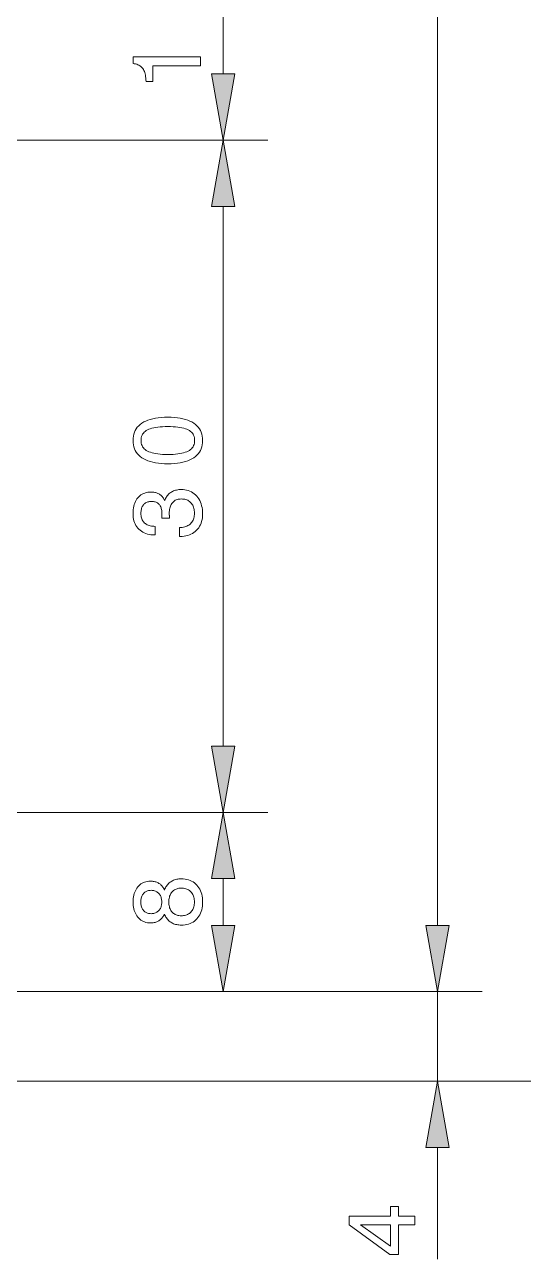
# Model space of a CAD drawing. Extents: x 0 to 297, y 0 to 546.
# Drawn here: x 205.2 to 227.5, y 127 to 182.1 of the extents above; entities that cross this region are included whole.
import ezdxf

# ---------------------------------------------------------------- set-up
doc = ezdxf.new("R2010")
doc.units = 0

msp = doc.modelspace()

# ---------------------------------------------------------------- linework, layer by layer
at = {"color": 7, "lineweight": 13}
for p, q in [((223.634, 141.924), (223.634, 361.015)), ((177.087, 176.97), (216.066, 176.97)), ((177.087, 176.97), (216.066, 176.97)), ((214.066, 149.924), (214.066, 174.015)), ((179.787, 146.97), (216.066, 146.97)), ((179.787, 146.97), (216.066, 146.97)), ((178.537, 138.97), (216.066, 138.97)), ((178.537, 138.97), (225.634, 138.97)), ((178.537, 138.97), (225.634, 138.97)), ((173.245, 134.97), (225.634, 134.97)), ((173.245, 134.97), (235.325, 134.97))]:
    msp.add_line(p, q, dxfattribs=at)
at = {"color": 7, "lineweight": 13, "ltscale": 0.102279}
msp.add_line((214.066, 179.924), (214.066, 184.015), dxfattribs=at)
at = {"color": 7, "lineweight": 13, "ltscale": 0.052279}
msp.add_line((214.066, 141.924), (214.066, 144.015), dxfattribs=at)
at = {"color": 7, "lineweight": 13, "ltscale": 0.051139}
msp.add_line((223.634, 141.924), (223.634, 143.97), dxfattribs=at)
at = {"color": 7, "lineweight": 13, "ltscale": 0.1}
msp.add_line((223.634, 134.97), (223.634, 138.97), dxfattribs=at)
at = {"color": 7, "lineweight": 13, "ltscale": 0.124811}
msp.add_line((223.634, 127.023), (223.634, 132.015), dxfattribs=at)
at = {"color": 7, "lineweight": 13}
for points in [[(213.066, 180.293), (210.933, 180.293), (210.933, 179.593), (210.627, 179.593), (210.625, 179.668), (210.619, 179.739), (210.612, 179.807), (210.601, 179.87), (210.588, 179.929), (210.573, 179.985), (210.555, 180.036), (210.534, 180.083), (210.511, 180.127), (210.485, 180.166), (210.456, 180.202), (210.424, 180.235), (210.388, 180.266), (210.35, 180.293), (210.307, 180.317), (210.262, 180.338), (210.213, 180.356), (210.161, 180.371), (210.106, 180.383), (210.047, 180.392), (210.047, 180.685), (213.066, 180.685)], [(213.545, 179.924), (214.066, 176.97), (214.587, 179.924)], [(214.587, 174.015), (214.066, 176.97), (213.545, 174.015)], [(211.603, 162.528), (211.455, 162.53), (211.313, 162.538), (211.179, 162.552), (211.053, 162.57), (210.933, 162.594), (210.821, 162.623), (210.716, 162.658), (210.618, 162.698), (210.528, 162.743), (210.445, 162.793), (210.369, 162.849), (210.302, 162.909), (210.242, 162.974), (210.19, 163.045), (210.147, 163.12), (210.111, 163.199), (210.083, 163.284), (210.063, 163.373), (210.051, 163.468), (210.047, 163.567), (210.051, 163.667), (210.063, 163.762), (210.083, 163.852), (210.11, 163.937), (210.146, 164.017), (210.189, 164.092), (210.24, 164.162), (210.3, 164.227), (210.367, 164.287), (210.442, 164.342), (210.524, 164.392), (210.614, 164.436), (210.712, 164.476), (210.817, 164.51), (210.929, 164.539), (211.049, 164.562), (211.176, 164.581), (211.311, 164.594), (211.453, 164.602), (211.603, 164.604), (211.753, 164.602), (211.894, 164.594), (212.029, 164.581), (212.156, 164.562), (212.275, 164.539), (212.387, 164.51), (212.492, 164.476), (212.589, 164.436), (212.678, 164.392), (212.761, 164.342), (212.835, 164.287), (212.902, 164.227), (212.961, 164.162), (213.012, 164.092), (213.055, 164.017), (213.09, 163.937), (213.117, 163.852), (213.137, 163.762), (213.149, 163.667), (213.153, 163.567), (213.149, 163.468), (213.137, 163.373), (213.117, 163.284), (213.09, 163.199), (213.054, 163.12), (213.011, 163.045), (212.96, 162.974), (212.9, 162.909), (212.833, 162.849), (212.758, 162.793), (212.676, 162.743), (212.586, 162.698), (212.489, 162.658), (212.384, 162.623), (212.273, 162.594), (212.153, 162.57), (212.027, 162.552), (211.893, 162.538), (211.752, 162.53)], [(211.603, 162.941), (211.724, 162.942), (211.838, 162.947), (211.945, 162.954), (212.046, 162.965), (212.14, 162.979), (212.227, 162.995), (212.308, 163.015), (212.382, 163.038), (212.45, 163.064), (212.511, 163.093), (212.565, 163.125), (212.614, 163.16), (212.658, 163.199), (212.695, 163.241), (212.727, 163.287), (212.753, 163.336), (212.773, 163.389), (212.787, 163.445), (212.796, 163.504), (212.799, 163.567), (212.796, 163.63), (212.787, 163.69), (212.773, 163.746), (212.753, 163.799), (212.727, 163.848), (212.696, 163.893), (212.659, 163.935), (212.616, 163.974), (212.568, 164.009), (212.514, 164.04), (212.454, 164.069), (212.386, 164.094), (212.312, 164.116), (212.232, 164.135), (212.144, 164.152), (212.049, 164.165), (211.948, 164.176), (211.84, 164.183), (211.725, 164.187), (211.603, 164.189), (211.481, 164.187), (211.366, 164.183), (211.257, 164.176), (211.156, 164.165), (211.061, 164.152), (210.973, 164.135), (210.892, 164.116), (210.818, 164.094), (210.751, 164.069), (210.69, 164.04), (210.636, 164.009), (210.588, 163.974), (210.545, 163.935), (210.508, 163.893), (210.477, 163.848), (210.451, 163.799), (210.431, 163.746), (210.417, 163.69), (210.409, 163.63), (210.406, 163.567), (210.409, 163.504), (210.417, 163.445), (210.432, 163.389), (210.452, 163.336), (210.478, 163.287), (210.509, 163.241), (210.547, 163.199), (210.59, 163.16), (210.639, 163.125), (210.693, 163.093), (210.754, 163.064), (210.822, 163.038), (210.896, 163.015), (210.977, 162.995), (211.065, 162.979), (211.159, 162.965), (211.26, 162.954), (211.368, 162.947), (211.482, 162.942)], [(212.126, 159.281), (212.126, 159.679), (212.188, 159.682), (212.247, 159.688), (212.303, 159.698), (212.356, 159.71), (212.407, 159.726), (212.454, 159.745), (212.499, 159.767), (212.541, 159.793), (212.58, 159.821), (212.616, 159.853), (212.649, 159.888), (212.679, 159.926), (212.705, 159.966), (212.727, 160.009), (212.747, 160.054), (212.762, 160.103), (212.774, 160.154), (212.783, 160.207), (212.788, 160.263), (212.79, 160.322), (212.789, 160.38), (212.784, 160.435), (212.776, 160.488), (212.765, 160.538), (212.751, 160.586), (212.733, 160.631), (212.713, 160.674), (212.689, 160.714), (212.662, 160.752), (212.632, 160.787), (212.599, 160.82), (212.564, 160.848), (212.526, 160.874), (212.487, 160.896), (212.444, 160.915), (212.4, 160.93), (212.353, 160.942), (212.303, 160.95), (212.252, 160.955), (212.198, 160.957), (212.149, 160.955), (212.102, 160.95), (212.057, 160.942), (212.015, 160.93), (211.974, 160.915), (211.936, 160.897), (211.901, 160.875), (211.867, 160.85), (211.836, 160.821), (211.807, 160.789), (211.78, 160.755), (211.756, 160.717), (211.735, 160.677), (211.717, 160.634), (211.701, 160.588), (211.689, 160.539), (211.679, 160.488), (211.672, 160.434), (211.668, 160.378), (211.666, 160.318), (211.666, 160.31), (211.667, 160.301), (211.667, 160.293), (211.667, 160.284), (211.667, 160.275), (211.667, 160.266), (211.667, 160.257), (211.668, 160.248), (211.668, 160.239), (211.669, 160.23), (211.669, 160.22), (211.669, 160.21), (211.67, 160.199), (211.671, 160.188), (211.671, 160.176), (211.672, 160.163), (211.673, 160.15), (211.673, 160.137), (211.674, 160.122), (211.675, 160.107), (211.335, 160.107), (211.336, 160.117), (211.336, 160.126), (211.337, 160.135), (211.337, 160.144), (211.337, 160.153), (211.338, 160.162), (211.338, 160.17), (211.338, 160.179), (211.338, 160.187), (211.339, 160.196), (211.339, 160.204), (211.339, 160.213), (211.339, 160.221), (211.339, 160.229), (211.339, 160.237), (211.339, 160.244), (211.34, 160.252), (211.34, 160.259), (211.34, 160.267), (211.34, 160.274), (211.339, 160.331), (211.335, 160.384), (211.329, 160.435), (211.321, 160.483), (211.311, 160.527), (211.298, 160.569), (211.283, 160.607), (211.266, 160.643), (211.247, 160.676), (211.225, 160.705), (211.201, 160.732), (211.174, 160.756), (211.145, 160.777), (211.113, 160.795), (211.08, 160.81), (211.043, 160.823), (211.004, 160.833), (210.963, 160.84), (210.92, 160.844), (210.874, 160.845), (210.829, 160.844), (210.787, 160.84), (210.747, 160.833), (210.708, 160.824), (210.672, 160.811), (210.638, 160.796), (210.607, 160.779), (210.577, 160.758), (210.549, 160.735), (210.524, 160.709), (210.501, 160.681), (210.48, 160.65), (210.461, 160.617), (210.446, 160.581), (210.432, 160.544), (210.421, 160.503), (210.412, 160.461), (210.406, 160.415), (210.403, 160.368), (210.401, 160.318), (210.403, 160.262), (210.408, 160.209), (210.416, 160.159), (210.427, 160.111), (210.442, 160.066), (210.46, 160.024), (210.481, 159.984), (210.505, 159.948), (210.533, 159.914), (210.564, 159.883), (210.598, 159.855), (210.635, 159.829), (210.675, 159.807), (210.718, 159.788), (210.764, 159.771), (210.813, 159.758), (210.865, 159.748), (210.921, 159.74), (210.979, 159.736), (211.04, 159.734), (211.04, 159.351), (211.011, 159.351), (210.924, 159.353), (210.842, 159.361), (210.763, 159.374), (210.687, 159.392), (210.615, 159.415), (210.547, 159.443), (210.482, 159.476), (210.42, 159.514), (210.363, 159.558), (210.309, 159.607), (210.259, 159.66), (210.215, 159.716), (210.175, 159.776), (210.141, 159.84), (210.113, 159.907), (210.089, 159.978), (210.071, 160.053), (210.058, 160.131), (210.05, 160.212), (210.047, 160.297), (210.049, 160.387), (210.056, 160.473), (210.066, 160.554), (210.081, 160.632), (210.101, 160.705), (210.124, 160.774), (210.152, 160.839), (210.184, 160.9), (210.22, 160.957), (210.26, 161.01), (210.305, 161.058), (210.352, 161.101), (210.403, 161.139), (210.458, 161.172), (210.515, 161.199), (210.576, 161.222), (210.641, 161.24), (210.709, 161.253), (210.78, 161.26), (210.855, 161.263), (210.898, 161.262), (210.939, 161.259), (210.979, 161.254), (211.018, 161.247), (211.056, 161.239), (211.093, 161.228), (211.128, 161.216), (211.162, 161.201), (211.194, 161.185), (211.226, 161.167), (211.256, 161.147), (211.284, 161.125), (211.312, 161.101), (211.337, 161.075), (211.361, 161.048), (211.384, 161.019), (211.405, 160.988), (211.425, 160.955), (211.443, 160.92), (211.46, 160.883), (211.479, 160.931), (211.499, 160.976), (211.522, 161.018), (211.547, 161.058), (211.573, 161.096), (211.602, 161.132), (211.632, 161.165), (211.665, 161.196), (211.699, 161.225), (211.736, 161.251), (211.774, 161.275), (211.815, 161.296), (211.856, 161.315), (211.9, 161.331), (211.945, 161.345), (211.992, 161.356), (212.041, 161.365), (212.092, 161.372), (212.144, 161.375), (212.198, 161.377), (212.282, 161.374), (212.364, 161.365), (212.442, 161.35), (212.516, 161.329), (212.587, 161.303), (212.655, 161.27), (212.719, 161.232), (212.78, 161.188), (212.837, 161.137), (212.891, 161.081), (212.941, 161.02), (212.985, 160.956), (213.025, 160.887), (213.059, 160.814), (213.087, 160.738), (213.111, 160.657), (213.129, 160.573), (213.142, 160.485), (213.15, 160.393), (213.153, 160.297), (213.15, 160.206), (213.142, 160.119), (213.128, 160.036), (213.109, 159.956), (213.085, 159.88), (213.055, 159.808), (213.019, 159.74), (212.979, 159.675), (212.932, 159.614), (212.881, 159.557), (212.825, 159.505), (212.765, 159.458), (212.701, 159.416), (212.634, 159.38), (212.563, 159.35), (212.489, 159.325), (212.411, 159.306), (212.33, 159.292), (212.244, 159.284), (212.156, 159.281)], [(213.545, 149.924), (214.066, 146.97), (214.587, 149.924)], [(214.587, 144.015), (214.066, 146.97), (213.545, 144.015)], [(211.451, 142.433), (211.433, 142.394), (211.413, 142.358), (211.391, 142.323), (211.368, 142.29), (211.344, 142.26), (211.319, 142.231), (211.292, 142.204), (211.265, 142.179), (211.235, 142.157), (211.205, 142.136), (211.173, 142.117), (211.139, 142.1), (211.105, 142.085), (211.068, 142.072), (211.031, 142.061), (210.992, 142.053), (210.951, 142.046), (210.909, 142.041), (210.866, 142.038), (210.821, 142.037), (210.754, 142.039), (210.689, 142.047), (210.626, 142.06), (210.567, 142.078), (210.51, 142.101), (210.455, 142.13), (210.403, 142.163), (210.354, 142.202), (210.307, 142.246), (210.262, 142.295), (210.221, 142.348), (210.185, 142.405), (210.153, 142.464), (210.125, 142.527), (210.101, 142.592), (210.082, 142.661), (210.067, 142.733), (210.056, 142.809), (210.049, 142.887), (210.047, 142.969), (210.049, 143.05), (210.056, 143.129), (210.067, 143.204), (210.082, 143.277), (210.101, 143.346), (210.125, 143.411), (210.153, 143.474), (210.185, 143.533), (210.221, 143.589), (210.262, 143.642), (210.307, 143.691), (210.354, 143.734), (210.403, 143.773), (210.455, 143.806), (210.51, 143.834), (210.567, 143.857), (210.626, 143.875), (210.689, 143.888), (210.754, 143.896), (210.821, 143.898), (210.866, 143.897), (210.91, 143.894), (210.952, 143.89), (210.993, 143.883), (211.032, 143.874), (211.07, 143.863), (211.107, 143.851), (211.141, 143.836), (211.175, 143.82), (211.207, 143.801), (211.237, 143.781), (211.267, 143.758), (211.294, 143.734), (211.321, 143.707), (211.346, 143.678), (211.37, 143.648), (211.392, 143.615), (211.413, 143.58), (211.433, 143.543), (211.451, 143.504), (211.471, 143.552), (211.492, 143.598), (211.516, 143.641), (211.541, 143.682), (211.569, 143.72), (211.598, 143.756), (211.63, 143.79), (211.663, 143.821), (211.699, 143.85), (211.736, 143.876), (211.775, 143.9), (211.816, 143.921), (211.859, 143.94), (211.903, 143.956), (211.949, 143.97), (211.997, 143.982), (212.047, 143.99), (212.098, 143.997), (212.151, 144), (212.206, 144.002), (212.291, 143.999), (212.372, 143.99), (212.45, 143.976), (212.524, 143.957), (212.595, 143.932), (212.662, 143.901), (212.725, 143.865), (212.786, 143.823), (212.842, 143.775), (212.896, 143.722), (212.944, 143.664), (212.988, 143.603), (213.027, 143.537), (213.06, 143.468), (213.088, 143.394), (213.112, 143.317), (213.13, 143.236), (213.142, 143.15), (213.15, 143.061), (213.153, 142.969), (213.15, 142.876), (213.142, 142.787), (213.13, 142.702), (213.112, 142.62), (213.088, 142.543), (213.06, 142.47), (213.027, 142.401), (212.988, 142.335), (212.944, 142.274), (212.896, 142.216), (212.842, 142.163), (212.786, 142.116), (212.725, 142.074), (212.662, 142.038), (212.595, 142.007), (212.524, 141.982), (212.45, 141.963), (212.372, 141.949), (212.291, 141.94), (212.206, 141.938), (212.151, 141.939), (212.098, 141.943), (212.047, 141.949), (211.997, 141.958), (211.949, 141.969), (211.903, 141.983), (211.859, 141.999), (211.816, 142.018), (211.775, 142.039), (211.736, 142.063), (211.699, 142.089), (211.663, 142.118), (211.63, 142.149), (211.598, 142.182), (211.569, 142.218), (211.541, 142.256), (211.516, 142.297), (211.492, 142.34), (211.471, 142.385)], [(210.855, 142.448), (210.897, 142.449), (210.937, 142.454), (210.976, 142.461), (211.013, 142.471), (211.049, 142.483), (211.082, 142.499), (211.114, 142.518), (211.145, 142.539), (211.174, 142.563), (211.201, 142.59), (211.225, 142.62), (211.248, 142.651), (211.267, 142.684), (211.284, 142.719), (211.299, 142.756), (211.31, 142.795), (211.319, 142.835), (211.326, 142.878), (211.33, 142.922), (211.331, 142.969), (211.33, 143.015), (211.326, 143.06), (211.319, 143.103), (211.31, 143.144), (211.299, 143.183), (211.284, 143.22), (211.267, 143.255), (211.248, 143.288), (211.225, 143.32), (211.201, 143.349), (211.174, 143.376), (211.145, 143.4), (211.114, 143.422), (211.082, 143.44), (211.049, 143.456), (211.013, 143.469), (210.976, 143.479), (210.937, 143.486), (210.897, 143.49), (210.855, 143.491), (210.813, 143.49), (210.772, 143.486), (210.734, 143.479), (210.697, 143.469), (210.663, 143.457), (210.63, 143.441), (210.599, 143.423), (210.569, 143.402), (210.542, 143.379), (210.516, 143.352), (210.493, 143.323), (210.472, 143.292), (210.453, 143.259), (210.437, 143.224), (210.424, 143.187), (210.413, 143.147), (210.404, 143.106), (210.398, 143.062), (210.394, 143.016), (210.393, 142.969), (210.394, 142.921), (210.398, 142.876), (210.404, 142.832), (210.413, 142.791), (210.424, 142.752), (210.437, 142.715), (210.453, 142.68), (210.472, 142.647), (210.493, 142.616), (210.516, 142.587), (210.542, 142.561), (210.569, 142.537), (210.599, 142.516), (210.63, 142.498), (210.663, 142.483), (210.697, 142.47), (210.734, 142.46), (210.772, 142.453), (210.813, 142.449)], [(212.198, 142.353), (212.251, 142.355), (212.303, 142.36), (212.352, 142.368), (212.399, 142.379), (212.443, 142.394), (212.485, 142.413), (212.525, 142.434), (212.563, 142.459), (212.598, 142.487), (212.631, 142.518), (212.661, 142.553), (212.688, 142.589), (212.712, 142.628), (212.733, 142.67), (212.75, 142.714), (212.765, 142.76), (212.776, 142.809), (212.784, 142.859), (212.789, 142.913), (212.79, 142.969), (212.789, 143.025), (212.784, 143.078), (212.776, 143.13), (212.765, 143.179), (212.75, 143.225), (212.733, 143.269), (212.712, 143.311), (212.688, 143.35), (212.661, 143.386), (212.631, 143.421), (212.598, 143.452), (212.563, 143.48), (212.525, 143.505), (212.485, 143.527), (212.443, 143.545), (212.399, 143.56), (212.352, 143.571), (212.303, 143.58), (212.251, 143.585), (212.198, 143.586), (212.148, 143.585), (212.1, 143.58), (212.054, 143.571), (212.011, 143.56), (211.969, 143.545), (211.93, 143.527), (211.893, 143.506), (211.858, 143.481), (211.825, 143.453), (211.794, 143.422), (211.766, 143.388), (211.74, 143.351), (211.718, 143.312), (211.699, 143.27), (211.682, 143.226), (211.669, 143.18), (211.659, 143.131), (211.651, 143.079), (211.647, 143.025), (211.645, 142.969), (211.647, 142.912), (211.651, 142.859), (211.659, 142.808), (211.669, 142.759), (211.682, 142.712), (211.699, 142.669), (211.718, 142.627), (211.74, 142.588), (211.766, 142.551), (211.794, 142.517), (211.825, 142.486), (211.858, 142.458), (211.893, 142.434), (211.93, 142.412), (211.969, 142.394), (212.011, 142.379), (212.054, 142.368), (212.1, 142.36), (212.148, 142.355)], [(213.545, 141.924), (214.066, 138.97), (214.587, 141.924)], [(223.113, 141.924), (223.634, 138.97), (224.155, 141.924)], [(223.113, 141.924), (223.634, 138.97), (224.155, 141.924)], [(224.155, 132.015), (223.634, 134.97), (223.113, 132.015)], [(222.634, 128.56), (221.892, 128.56), (221.892, 127.242), (221.512, 127.242), (219.701, 128.555), (219.701, 128.948), (221.546, 128.948), (221.546, 129.376), (221.892, 129.376), (221.892, 128.948), (222.634, 128.948)], [(221.546, 127.605), (221.546, 128.56), (220.203, 128.56)]]:
    msp.add_lwpolyline(points, close=True, dxfattribs=at)
for points in [[(213.545, 179.924), (214.066, 176.97), (213.545, 179.924), (214.587, 179.924)], [(214.587, 174.015), (214.066, 176.97), (214.587, 174.015), (213.545, 174.015)], [(213.545, 149.924), (214.066, 146.97), (213.545, 149.924), (214.587, 149.924)], [(214.587, 144.015), (214.066, 146.97), (214.587, 144.015), (213.545, 144.015)], [(213.545, 141.924), (214.066, 138.97), (213.545, 141.924), (214.587, 141.924)], [(223.113, 141.924), (223.634, 138.97), (223.113, 141.924), (224.155, 141.924)], [(223.113, 141.924), (223.634, 138.97), (223.113, 141.924), (224.155, 141.924)], [(224.155, 132.015), (223.634, 134.97), (224.155, 132.015), (223.113, 132.015)]]:
    msp.add_solid(points, dxfattribs=at)

doc.saveas('drawing.dxf')
